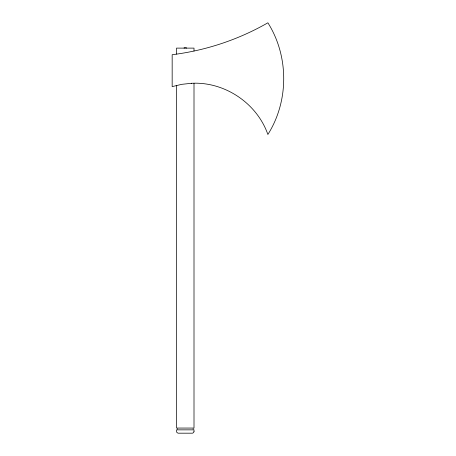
<?xml version="1.0" encoding="UTF-8"?>
<svg xmlns="http://www.w3.org/2000/svg" width="456" height="456" viewBox="0 0 456 456"><rect width="100%" height="100%" fill="white"/><g stroke="black" fill="none" stroke-linecap="round" stroke-linejoin="round"><path stroke-width="0.68" d="M177.378 429.187L177.378 428.725M193.127 428.725L193.127 429.187M191.509 83.283L181.727 84.337L172.163 86.617L172.163 54.709C205.77 50.559 238.511 39.649 267.883 22.8C288.984 56.134 288.984 101.146 267.883 134.48C256.962 103.21 224.58 81.504 191.509 83.283L191.343 83.283M194.005 51.015L194.005 48.114L176.5 48.114L176.5 54.099M194.005 83.334L194.005 428.059L176.5 428.059L176.5 85.58M186.384 48.114L186.384 47.789L184.121 47.789L184.121 48.114M194.005 431.53L193.657 432.544L192.54 433.183L177.971 433.183L176.632 432.168L176.5 429.854L194.005 429.854L194.005 431.53"/></g></svg>
